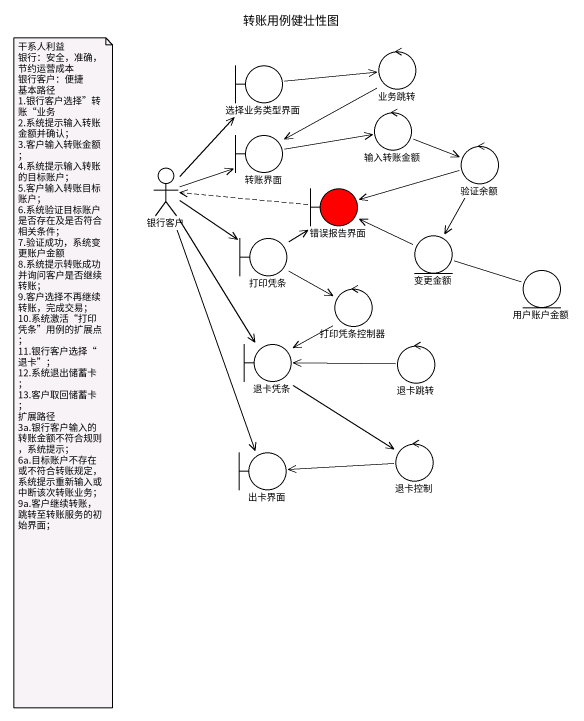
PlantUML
@startuml
title 转账用例健壮性图
boundary 选择业务类型界面
control 业务跳转
boundary 转账界面
control 输入转账金额
control 验证余额
actor 银行客户
boundary 错误报告界面 #FF0000
boundary 打印凭条
entity 变更金额
control 打印凭条控制器
entity 用户账户金额
boundary 退卡凭条
control 退卡跳转
boundary 出卡界面
control 退卡控制
选择业务类型界面 -right-> 业务跳转
业务跳转 --> 转账界面
转账界面 -right-> 输入转账金额
输入转账金额 -right-> 验证余额
验证余额 -left-> 错误报告界面
验证余额 --> 变更金额
银行客户 -up-> 选择业务类型界面
银行客户 -up-> 转账界面
银行客户 -right-> 打印凭条
银行客户 --> 退卡凭条
银行客户 --> 出卡界面
错误报告界面 .left.> 银行客户
打印凭条 -up-> 错误报告界面
打印凭条 -right-> 打印凭条控制器
变更金额 -left-> 错误报告界面
变更金额 -right- 用户账户金额
打印凭条控制器 --> 退卡凭条
退卡凭条 --> 退卡控制
退卡跳转 -left-> 退卡凭条
退卡控制 -left-> 出卡界面
note as N1
  干系人利益
  银行：安全，准确，节约运营成本
  银行客户：便捷
  基本路径
  1.银行客户选择”转账“业务
  2.系统提示输入转账金额并确认；
  3.客户输入转账金额；
  4.系统提示输入转账的目标账户；
  5.客户输入转账目标账户；
  6.系统验证目标账户是否存在及是否符合相关条件；
  7.验证成功，系统变更账户金额
  8.系统提示转账成功并询问客户是否继续转账；
  9.客户选择不再继续转账，完成交易；
  10.系统激活“打印凭条”用例的扩展点；
  11.银行客户选择“退卡”；
  12.系统退出储蓄卡；
  13.客户取回储蓄卡；
  扩展路径
  3a.银行客户输入的转账金额不符合规则，系统提示；
  6a.目标账户不存在或不符合转账规定，系统提示重新输入或中断该次转账业务；
  9a.客户继续转账，跳转至转账服务的初始界面；
end note
@enduml
